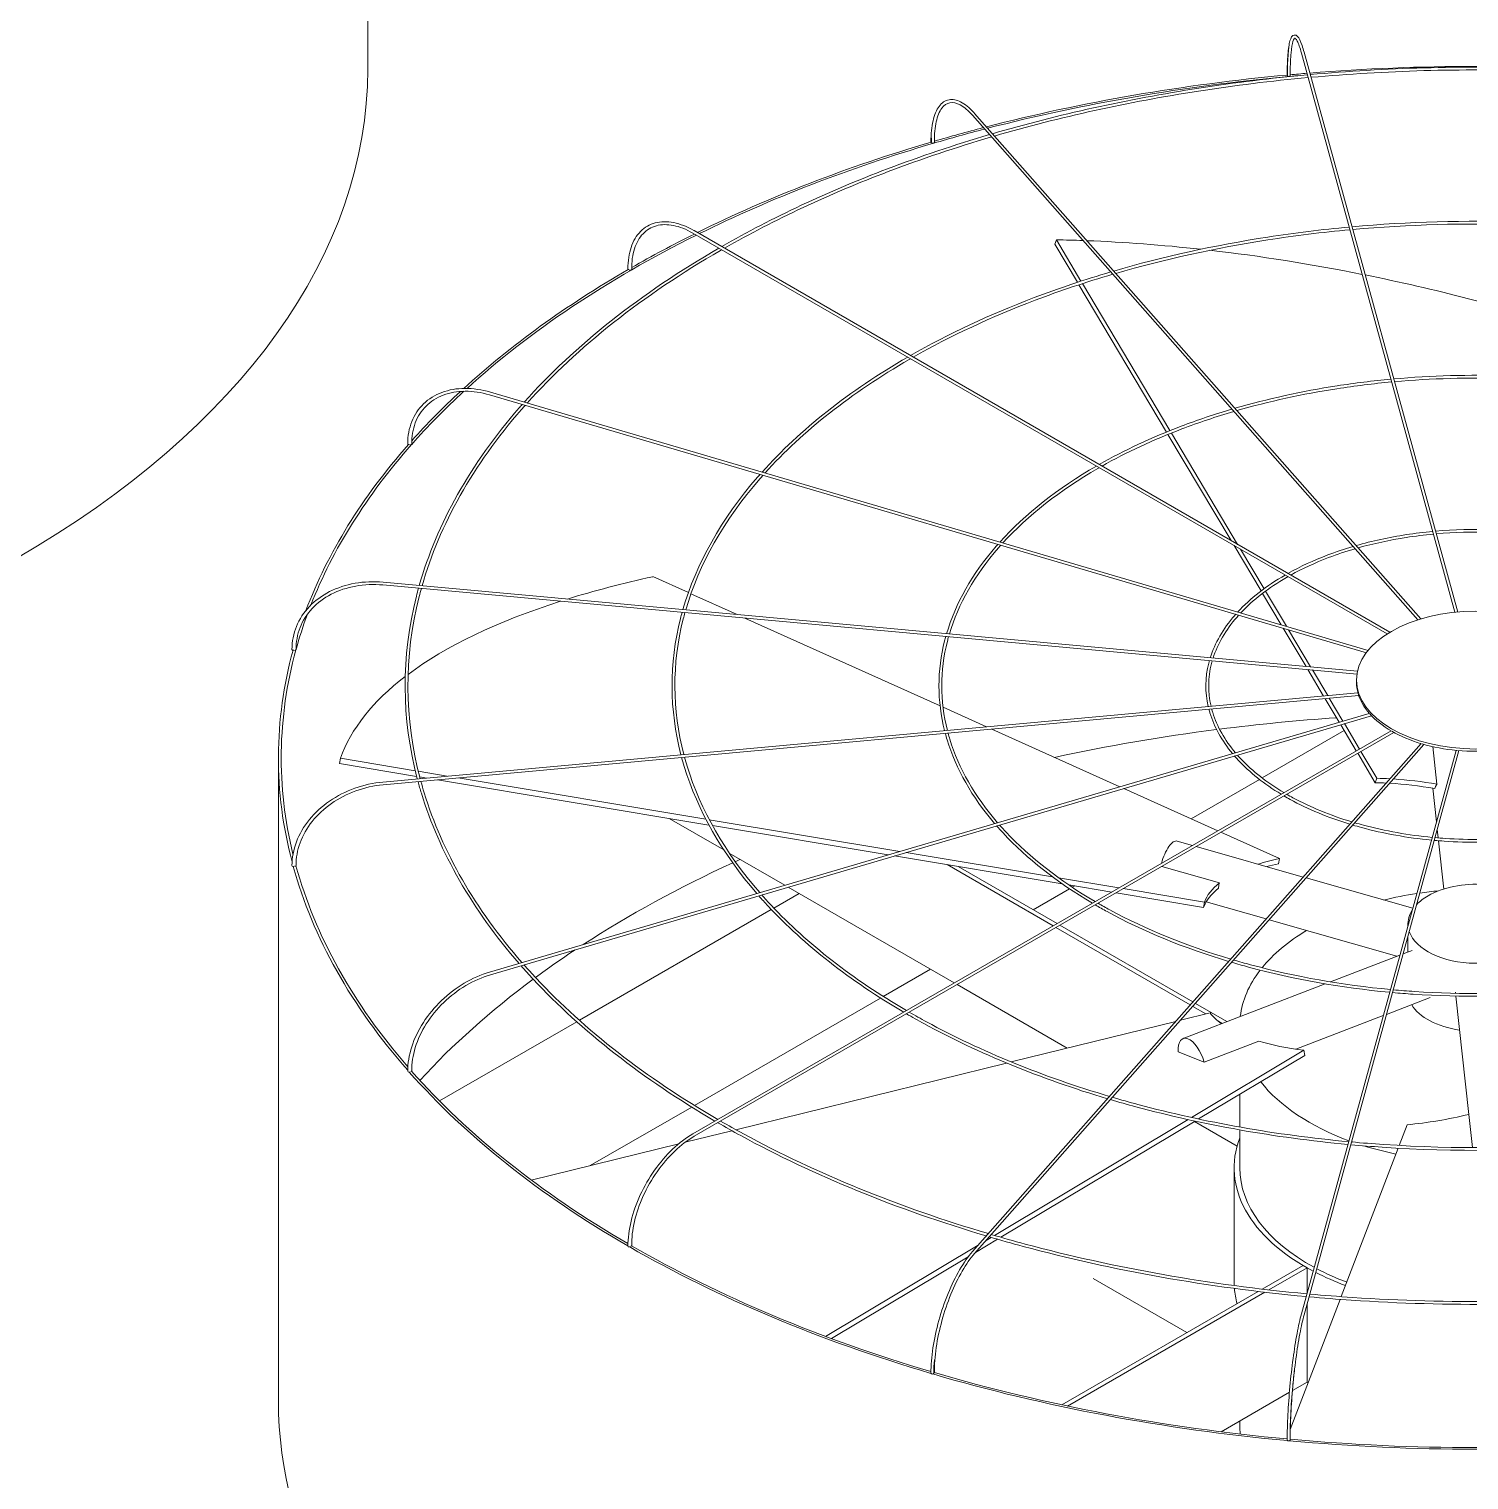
# Model space of a CAD drawing. Header units: millimetres. Extents: x -312439 to 477422, y -331570 to 212570.
# Drawn here: x 399330.9 to 399646.1, y 105899.3 to 106217 of the extents above; entities that cross this region are included whole.
import ezdxf

# ---------------------------------------------------------------- set-up
doc = ezdxf.new("R2010")
doc.units = ezdxf.units.MM

msp = doc.modelspace()

# ---------------------------------------------------------------- linework, layer by layer
at = {"color": 3, "linetype": 'Continuous', "lineweight": 0, "extrusion": (0, 0.816497, 0.57735)}
for p, q in [((399405.011, 106208.162), (399405.011, 106348.902)), ((399385.457, 105916.66), (399385.457, 106057.4))]:
    msp.add_line(p, q, dxfattribs=at)
at = {"color": 0, "linetype": 'Continuous', "lineweight": 0, "extrusion": (0, 0.816497, 0.57735)}
for p, q in [((399642.98, 106089.26), (399609.387, 106211.715)), ((399609.978, 106211.877), (399643.599, 106089.319)), ((399634.879, 106087.594), (399537.379, 106198.073)), ((399537.838, 106198.478), (399635.52, 106087.793)), ((399476.146, 106172.292), (399628.178, 106084.517)), ((399476.452, 106172.823), (399628.769, 106084.883)), ((399555.379, 106169.85), (399555.749, 106170.817)), ((399555.749, 106170.817), (399561.132, 106161.769)), ((399560.341, 106161.509), (399555.379, 106169.85)), ((399579.842, 106128.735), (399560.662, 106160.97)), ((399561.454, 106161.229), (399580.604, 106129.043)), ((399431.669, 106136.867), (399623.599, 106080.406)), ((399431.842, 106137.454), (399624.008, 106080.924)), ((399593.984, 106104.966), (399580.159, 106128.202)), ((399580.921, 106128.51), (399595.424, 106104.134)), ((399600.55, 106093.931), (399594.625, 106103.889)), ((399596.065, 106103.057), (399601.204, 106094.42)), ((399408.309, 106095.244), (399621.55, 106075.745)), ((399408.365, 106095.854), (399621.664, 106076.349)), ((399475.189, 106093.569), (399467.431, 106097.061)), ((399485.857, 106088.768), (399475.75, 106093.317)), ((399604.954, 106086.529), (399600.865, 106093.401)), ((399601.519, 106093.891), (399606.1, 106086.192)), ((399530.287, 106068.771), (399487.572, 106087.996)), ((399610.398, 106077.379), (399605.414, 106085.755)), ((399606.56, 106085.418), (399611.398, 106077.288)), ((399614.234, 106070.931), (399610.785, 106076.729)), ((399611.785, 106076.637), (399615.131, 106071.013)), ((399621.447, 106073.91), (399621.447, 106074.411)), ((399408.309, 106052.101), (399621.751, 106071.618)), ((399408.365, 106051.491), (399621.931, 106071.02)), ((399617.651, 106065.189), (399614.581, 106070.348)), ((399615.478, 106070.43), (399618.456, 106065.426)), ((399624.238, 106067.127), (399431.669, 106010.478)), ((399624.698, 106066.624), (399431.842, 106009.89)), ((399540.474, 106064.186), (399530.937, 106068.479)), ((399476.146, 105975.052), (399629, 106063.302)), ((399629.619, 106062.953), (399476.452, 105974.522)), ((399569.632, 106051.063), (399541.61, 106063.675)), ((399600.752, 106053.013), (399618.722, 106063.388)), ((399621.388, 106058.908), (399617.974, 106064.646)), ((399618.779, 106064.882), (399622.092, 106059.314)), ((399635.555, 106060.517), (399537.379, 105949.272)), ((399636.206, 106060.329), (399537.838, 105948.867)), ((399639.056, 106051.634), (399638.143, 106059.843)), ((399398.861, 106056.142), (399399.026, 106057.287)), ((399399.026, 106057.287), (399415.413, 106054.559)), ((399609.387, 105935.63), (399643.241, 106059.035)), ((399643.861, 106058.98), (399609.978, 105935.468)), ((399625.533, 106051.943), (399621.701, 106058.381)), ((399622.405, 106058.788), (399625.903, 106052.909)), ((399415.716, 106053.336), (399398.861, 106056.142)), ((399416.069, 106054.449), (399422.424, 106053.391)), ((399417.878, 106052.976), (399416.377, 106053.226)), ((399479.694, 106042.684), (399420.263, 106052.579)), ((399424.809, 106052.994), (399479.012, 106043.97)), ((399591.081, 106041.41), (399570.49, 106050.677)), ((399585.222, 106044.047), (399600.179, 106052.682)), ((399625.533, 106051.943), (399625.903, 106052.909)), ((399638.112, 106050.763), (399638.937, 106043.347)), ((399482.958, 106037.221), (399470.985, 106044.134)), ((399479.769, 106043.844), (399521.484, 106036.899)), ((399518.939, 106036.15), (399480.463, 106042.556)), ((399604.553, 106035.346), (399591.769, 106041.1)), ((399639.12, 106041.699), (399639.325, 106039.858)), ((399582.202, 106039.171), (399585.548, 106038.215)), ((399586.368, 106037.981), (399609.768, 106031.296)), ((399639.394, 106039.238), (399640.568, 106028.672)), ((399496.332, 106029.5), (399484.15, 106036.533)), ((399557.018, 106029.811), (399520.325, 106035.92)), ((399522.87, 106036.668), (399554.899, 106031.336)), ((399604.389, 106034.201), (399604.553, 106035.346)), ((399531.84, 106034.002), (399555.046, 106020.605)), ((399555.912, 106021.105), (399534.274, 106033.597)), ((399556.243, 106031.112), (399569.44, 106028.915)), ((399578.799, 106033.612), (399591.421, 106030.006)), ((399610.42, 106031.11), (399633.751, 106024.445)), ((399533.392, 106008.103), (399497.064, 106029.077)), ((399550.698, 106024.115), (399558.641, 106028.701)), ((399567.863, 106028.005), (399558.442, 106029.574)), ((399559.233, 106029.042), (399559.77, 106029.352)), ((399587.974, 106024.657), (399568.814, 106027.847)), ((399570.39, 106028.757), (399588.139, 106025.802)), ((399493.889, 106024.5), (399499.44, 106027.705)), ((399587.974, 106024.657), (399588.139, 106025.802)), ((399588.54, 106025.863), (399601.664, 106022.114)), ((399451.323, 105999.924), (399493.343, 106024.185)), ((399602.316, 106021.928), (399630.271, 106013.941)), ((399555.658, 106020.251), (399585.046, 106003.284)), ((399585.631, 106003.947), (399556.524, 106020.751)), ((399632.706, 106021.064), (399632.706, 106020.634)), ((399632.706, 106018.319), (399632.706, 106014.878)), ((399631.651, 106014.472), (399633.596, 106015.22)), ((399615.712, 106008.341), (399630.941, 106014.199)), ((399517.852, 106005.151), (399528.179, 106011.113)), ((399558.107, 105993.834), (399534.005, 106007.75)), ((399583.488, 105995.946), (399614.585, 106007.908)), ((399643.107, 106005.839), (399643.08, 106006.081)), ((399476.514, 105981.284), (399517.253, 106004.805)), ((399585.587, 106002.972), (399588.462, 106001.311)), ((399593.09, 105999.64), (399586.172, 106003.634)), ((399628.018, 106001.23), (399637.565, 106004.902)), ((399646.056, 105979.324), (399643.176, 106005.225)), ((399420.734, 105982.264), (399450.764, 105999.602)), ((399581.873, 105999.688), (399545.856, 105990.817)), ((399589.396, 106001.541), (399582.916, 105999.945)), ((399591.097, 105999.79), (399592.051, 105999.24)), ((399608.191, 105993.604), (399627.308, 106000.957)), ((399582.419, 105993.053), (399588.115, 105990.784)), ((399585.326, 105978.646), (399609.918, 105993.366)), ((399588.115, 105990.784), (399600.048, 105995.374)), ((399610.124, 105992.235), (399609.918, 105993.366)), ((399544.851, 105990.569), (399485.582, 105975.97)), ((399610.124, 105992.235), (399586.866, 105978.314)), ((399595.882, 105976.553), (399595.882, 105983.71)), ((399453.713, 105968.12), (399475.912, 105980.937)), ((399542.184, 105952.822), (399584.56, 105978.188)), ((399586.096, 105977.852), (399543.597, 105952.414)), ((399595.297, 105972.362), (399585.945, 105977.762)), ((399632.524, 105977.06), (399630.786, 105972.522)), ((399646.056, 105979.324), (399646.864, 105972.058)), ((399484.709, 105975.755), (399474.517, 105973.245)), ((399595.882, 105967.621), (399595.882, 105975.931)), ((399473.07, 105972.888), (399440.81, 105964.942)), ((399630.556, 105971.922), (399618.101, 105939.413)), ((399594.657, 105942.618), (399594.657, 105967.621)), ((399542.878, 105951.983), (399538.025, 105949.079)), ((399540.372, 105951.738), (399541.467, 105952.394)), ((399505.24, 105930.709), (399538.641, 105950.702)), ((399536.452, 105948.137), (399506.532, 105930.228)), ((399609.757, 105946.225), (399600.815, 105941.063)), ((399602.258, 105940.896), (399610.623, 105945.725)), ((399610.623, 105945.725), (399609.757, 105946.225)), ((399610.623, 105945.725), (399610.623, 105940.137)), ((399563.805, 105943.396), (399584.331, 105931.546)), ((399599.929, 105940.551), (399556.944, 105915.733)), ((399558.211, 105915.465), (399601.368, 105940.382)), ((399617.872, 105938.816), (399606.95, 105910.309)), ((399610.623, 105937.822), (399610.623, 105920.722)), ((399610.623, 105920.722), (399607.42, 105918.873)), ((399606.755, 105918.489), (399591.784, 105909.845)), ((399595.882, 105911.225), (399595.882, 105912.211)), ((399606.272, 105908.54), (399606.169, 105908.271))]:
    msp.add_line(p, q, dxfattribs=at)
at = {"color": 0, "linetype": 'Continuous', "lineweight": 0}
for centre, major_axis, ratio, start_param, end_param in [((399142.786, 106348.902), (-262.225, 0), 0.5773503, 2.0421116, 2.6702774), ((399647.682, 106057.4), (-262.225, 0), 0.5773503, 4.5737285, 4.8518651), ((399647.682, 106057.4), (-262.225, 0), 0.5773503, 4.8709744, 5.1337903), ((399647.682, 106057.4), (-261.613, 0), 0.5773503, 4.8702538, 5.1336735), ((399606.577, 106206.907), (0.306, 0), 0.5773503, 3.1415927, 3.7072911), ((399606.624, 106206.732), (0.306, 0.001), 0.5647458, 3.2969897, 4.867786), ((399606.624, 106206.732), (0.306, 0.001), 0.5647458, 4.867786, 6.2831853), ((399647.682, 106057.4), (-261.613, 0), 0.5773503, 4.8601846, 4.8693633), ((399647.682, 106057.4), (-262.225, 0), 0.5773503, 4.8542575, 4.8684283), ((399647.682, 106057.4), (-261.613, 0), 0.5773503, 5.1364588, 5.1836819), ((399647.682, 106057.4), (-262.225, 0), 0.5773503, 5.1365691, 5.1818933), ((399647.682, 106057.4), (-262.225, 0), 0.5773503, 5.1849758, 5.420347), ((399647.682, 106057.4), (-261.613, 0), 0.5773503, 5.183912, 5.4201653), ((399528.595, 106192.278), (0.306, 0), 0.5773503, 3.1415927, 4.134446), ((399528.734, 106192.12), (0.306, 0.003), 0.5659728, 3.6079382, 5.1787345), ((399528.734, 106192.12), (0.306, 0.003), 0.5659728, 5.1787345, 6.2831853), ((399647.682, 106057.4), (-261.613, 0), 0.5773503, 5.4234857, 5.718128), ((399647.682, 106057.4), (-262.225, 0), 0.5773503, 5.4236595, 5.4949761), ((399648.052, 106015.683), (-236.033, 90.421), 0.5343599, 5.2814302, 5.3074736), ((399648.052, 106015.683), (-236.033, 90.421), 0.5343599, 5.1688261, 5.2776752), ((399648.052, 106015.683), (-236.033, 90.421), 0.5343599, 5.0198116, 5.1604272), ((399462.261, 106164.453), (0.306, 0), 0.5773503, 3.1415927, 4.450555), ((399647.682, 106057.4), (-262.225, 0), 0.5773503, 5.4989549, 5.7196003), ((399462.477, 106164.328), (0.306, 0.004), 0.5683066, 3.9193388, 5.4901351), ((399462.477, 106164.328), (0.306, 0.004), 0.5683066, 5.4901351, 6.2831853), ((399648.052, 106015.683), (-236.033, 90.421), 0.5343599, 4.8289255, 5.0170065), ((399647.682, 106057.4), (-261.613, 0), 0.5773503, 5.7230202, 5.8115447), ((399647.682, 106057.4), (-262.225, 0), 0.5773503, 5.7247725, 5.8068149), ((399647.682, 106057.4), (-262.225, 0), 0.5773503, 5.8129334, 6.0685314), ((399647.682, 106057.4), (-261.613, 0), 0.5773503, 5.8119417, 6.0598961), ((399414.066, 106126.154), (0.306, 0), 0.5773503, 3.1415927, 4.7647143), ((399414.339, 106126.074), (0.306, 0.005), 0.5715189, 4.2314546, 5.8022509), ((399414.339, 106126.074), (0.306, 0.005), 0.5715189, 5.8022509, 6.2831853), ((399647.847, 106015.861), (-250.189, 35.961), 0.3284711, 5.5638228, 5.6785471), ((399647.847, 106015.861), (-250.189, 35.961), 0.3284711, 5.6885713, 5.965771), ((399647.682, 106057.4), (-261.613, 0), 0.5773503, 6.0736106, 6.1250005), ((399647.682, 106057.4), (-262.225, 0), 0.5773503, 6.126925, 6.4343205), ((399647.682, 106057.4), (-261.613, 0), 0.5773503, 6.1262297, 6.4235661), ((399388.728, 106081.132), (0.306, 0), 0.5773503, 3.1415927, 5.0788735), ((399389.031, 106081.104), (0.306, 0.006), 0.5752952, 4.5444916, 6.1152879), ((399389.031, 106081.104), (0.306, 0.006), 0.5752952, 6.1152879, 6.2831853), ((399647.847, 106015.861), (-250.189, 35.961), 0.3284711, 5.9728515, 6.2156373), ((399647.574, 106073.91), (-26.126, 0), 0.5773503, 0, 0.1535113), ((399647.574, 106073.91), (-26.126, 0), 0.5773503, 0.160648, 0.4676706), ((399647.682, 105916.16), (-261.613, 0), 0.5773503, 4.8296672, 4.9289778), ((399647.574, 106073.91), (-26.126, 0), 0.5773503, 0.4748072, 0.7818298), ((399647.682, 105916.16), (-261.613, 0), 0.5773503, 4.9315023, 5.0730373), ((399647.574, 106073.91), (-26.126, 0), 0.5773503, 0.7889665, 1.0959891), ((399647.574, 106073.91), (-26.126, 0), 0.5773503, 1.1031258, 1.4101484), ((399647.574, 106073.91), (-26.126, 0), 0.5773503, 1.417285, 1.7243076), ((399647.682, 106014.716), (-56.639, 21.698), 0.5343599, 5.2632147, 5.3074736), ((399648.052, 106015.683), (56.639, -21.698), 0.5343599, 2.113134, 2.1658809), ((399647.682, 106014.716), (-56.639, 21.698), 0.5343599, 5.0728277, 5.2488944), ((399648.052, 106015.683), (56.639, -21.698), 0.5343599, 1.92896, 2.0989228), ((399580.684, 106033.856), (1.518, 5.315), 0.3621096, 0, 1.5955332), ((399647.682, 105916.16), (-261.613, 0), 0.5773503, 5.3840325, 5.5566031), ((399647.682, 105916.16), (-261.613, 0), 0.5773503, 5.3759613, 5.381266), ((399647.847, 106015.861), (-60.036, 8.629), 0.3284711, 5.5638228, 5.6832782), ((399647.682, 106014.716), (-60.036, 8.629), 0.3284711, 5.5638228, 5.6281345), ((399388.728, 106033.792), (0.306, 0), 0.5773503, 3.1415927, 5.3930328), ((399647.682, 106057.4), (-262.225, 0), 0.5773503, 0.15775, 0.4689102), ((399389.031, 106033.82), (0.306, 0.006), 0.5792658, 4.8585762, 6.2831853), ((399647.682, 106057.4), (-261.613, 0), 0.5773503, 0.1573017, 0.4645126), ((399647.682, 106014.716), (-60.036, 8.629), 0.3284711, 5.9809914, 6.2156373), ((399647.847, 106015.861), (-60.036, 8.629), 0.3284711, 5.9787164, 6.2156373), ((399647.682, 105998.751), (-51.8, 0), 0.5773503, 4.8725497, 4.9536635), ((399647.682, 106021.064), (-14.976, 0), 0.5773503, 3.6916997, 5.4977871), ((399647.682, 105998.751), (-51.8, 0), 0.5773503, 4.9668384, 5.1151413), ((399647.682, 106021.064), (-14.976, 0), 0.5773503, 5.4977871, 5.7722245), ((399647.682, 106021.064), (-14.976, 0), 0.5773503, 5.9253681, 6.3268432), ((399647.682, 105998.751), (-51.8, 0), 0.5773503, 5.5125312, 5.8454489), ((399647.682, 106021.064), (-14.976, 0), 0.5773503, 0.1968015, 2.9056449), ((399647.682, 105916.16), (-261.613, 0), 0.5773503, 5.5668053, 5.6187776), ((399647.682, 105916.16), (-261.613, 0), 0.5773503, 5.6218563, 5.7966666), ((399647.682, 105998.751), (-51.8, 0), 0.5773503, 5.864801, 6.2160224), ((399647.682, 106006.156), (-14.976, 0), 0.5773503, 0.3310244, 1.3226651), ((399647.476, 106015.848), (-59.674, -10.853), 0.3443205, 0.1772511, 0.3142745), ((399585.473, 105990.787), (-1.984, 5.159), 0.4527097, 4.5393785, 7.2340672), ((399647.476, 106015.848), (-59.674, -10.853), 0.3443205, 0.5921448, 0.8290657), ((399414.066, 105988.77), (0.306, 0), 0.5773503, 3.1415927, 5.7071921), ((399647.682, 106057.4), (-262.225, 0), 0.5773503, 0.4717795, 0.7837457), ((399414.339, 105988.85), (0.306, 0.005), 0.5830421, 5.1737369, 6.2831853), ((399647.682, 106057.4), (-261.613, 0), 0.5773503, 0.4715588, 0.781436), ((399647.682, 105998.751), (-51.8, 0), 0.5773503, 0.4237953, 1.0021877), ((399647.312, 106015.656), (-56.425, -22.248), 0.5660586, 1.0925617, 1.3294826), ((399647.682, 105967.621), (-53.025, 0), 0.5773503, 6.0678252, 7.1147249), ((399647.682, 105998.751), (-51.8, 0), 0.5773503, 1.0153625, 1.0203014), ((399647.682, 105998.751), (-51.8, 0), 0.5773503, 1.0757224, 1.2236785), ((399647.682, 105967.621), (-51.8, 0), 0.5773503, 0, 0.8158921), ((399462.261, 105950.472), (0.306, 0), 0.5773503, 3.1415927, 6.0213513), ((399647.682, 106057.4), (-262.225, 0), 0.5773503, 0.7858257, 1.0981183), ((399462.477, 105950.597), (0.306, 0.004), 0.5862544, 5.4898935, 6.2831853), ((399647.682, 106057.4), (-261.613, 0), 0.5773503, 0.7858227, 1.096892), ((399647.682, 105967.621), (-51.8, 0), 0.5773503, 0.8304704, 0.9913861), ((399647.682, 105942.618), (-53.025, 0), 0.5773503, 0, 0.0255506), ((399647.682, 105967.621), (-53.025, 0), 0.5773503, 0.8456372, 1.0001122), ((399647.682, 105942.618), (-53.025, 0), 0.5773503, 0.0459168, 0.1554998), ((399528.595, 105922.646), (-0.306, 0), 0.5773503, 0, 3.1415927), ((399647.682, 106057.4), (-262.225, 0), 0.5773503, 1.0998851, 1.4125333), ((399528.734, 105922.804), (-0.306, -0.003), 0.5885883, 2.6652649, 3.1415927), ((399647.682, 106057.4), (-261.613, 0), 0.5773503, 1.1000981, 1.4118355), ((399647.682, 105942.618), (-53.025, 0), 0.5773503, 0.7969487, 0.8037884), ((399647.682, 105911.225), (-51.8, 0), 0.5773503, 0, 0.0632109), ((399606.577, 105908.017), (-0.306, 0), 0.5773503, 0, 3.1415927), ((399647.682, 106057.4), (-262.225, 0), 0.5773503, 1.4139544, 1.727034), ((399606.624, 105908.192), (-0.306, -0.001), 0.5898153, 2.9827557, 3.1415927), ((399647.682, 106057.4), (-261.613, 0), 0.5773503, 1.41439, 1.726367)]:
    msp.add_ellipse(centre, major_axis=major_axis, ratio=ratio, start_param=start_param, end_param=end_param, dxfattribs=at)
at = {"color": 3, "linetype": 'Continuous', "lineweight": 0}
for centre, start_param, end_param in [((399142.786, 106208.162), 2.3561945, 3.1415927), ((399647.682, 105916.66), 0, 2.3561945)]:
    msp.add_ellipse(centre, major_axis=(-262.225, 0), ratio=0.5773503, start_param=start_param, end_param=end_param, dxfattribs=at)
at = {"color": 0, "linetype": 'Continuous', "lineweight": 0}
msp.add_ellipse((399647.574, 106074.411), major_axis=(-26.126, 0), ratio=0.5773503, dxfattribs=at)
for points, knots in [([(399606.27, 106206.907), (399606.27, 106208.61), (399606.322, 106210.127), (399606.525, 106212.646), (399606.674, 106213.645), (399607.076, 106215.067), (399607.301, 106215.582), (399608.087, 106215.697), (399608.335, 106215.55), (399608.886, 106214.965), (399609.194, 106214.31), (399609.673, 106212.928), (399609.826, 106212.431), (399609.978, 106211.877)], [4.712389, 4.712389, 4.712389, 4.712389, 5.0265482, 5.0265482, 5.3407075, 5.3407075, 5.6548668, 5.6548668, 5.8236028, 5.8236028, 6.1377621, 6.1377621, 6.2831853, 6.2831853, 6.2831853, 6.2831853]), ([(399606.652, 106213.043), (399606.643, 106212.982), (399606.634, 106212.92), (399606.482, 106211.833), (399606.388, 106210.53), (399606.325, 106208.292), (399606.316, 106207.532), (399606.318, 106206.732)], [1.10131175, 1.10131175, 1.10131175, 1.10131175, 1.12076762, 1.12076762, 1.43803566, 1.43803566, 1.5863026, 1.5863026, 1.5863026, 1.5863026]), ([(399609.387, 106211.715), (399609.069, 106212.875), (399608.749, 106213.766), (399608.193, 106214.847), (399607.944, 106214.997), (399607.917, 106214.997), (399607.713, 106214.848), (399607.36, 106213.684), (399607.216, 106212.834), (399607.005, 106210.59), (399606.943, 106209.16), (399606.93, 106207.272), (399606.93, 106207.005), (399606.931, 106206.733)], [0, 0, 0, 0, 0.3152669, 0.3152669, 0.6094726, 0.6094726, 0.9267406, 0.9267406, 1.2208373, 1.2208373, 1.5356304, 1.5356304, 1.5863402, 1.5863402, 1.5863402, 1.5863402]), ([(399683.831, 106206.996), (399676.336, 106207.674), (399668.784, 106208.142), (399644.557, 106208.958), (399627.799, 106208.487), (399611.316, 106206.996)], [5.342386, 5.342386, 5.342386, 5.342386, 5.43953692, 5.43953692, 5.65318828, 5.65318828, 5.65318828, 5.65318828]), ([(399610.697, 106206.94), (399602.69, 106206.203), (399594.749, 106205.226), (399571.322, 106201.6), (399556.161, 106198.252), (399541.754, 106194.041)], [5.65586592, 5.65586592, 5.65586592, 5.65586592, 5.75969853, 5.75969853, 5.96646224, 5.96646224, 5.96646224, 5.96646224]), ([(399610.861, 106206.34), (399602.784, 106205.599), (399594.775, 106204.613), (399571.453, 106200.995), (399556.457, 106197.687), (399542.202, 106193.534)], [5.65539644, 5.65539644, 5.65539644, 5.65539644, 5.76029586, 5.76029586, 5.96514032, 5.96514032, 5.96514032, 5.96514032]), ([(399683.666, 106206.396), (399676.148, 106207.074), (399668.573, 106207.54), (399644.454, 106208.339), (399627.832, 106207.871), (399611.481, 106206.396)], [5.34285963, 5.34285963, 5.34285963, 5.34285963, 5.44045758, 5.44045758, 5.65271466, 5.65271466, 5.65271466, 5.65271466]), ([(399528.289, 106192.278), (399528.289, 106193.993), (399528.44, 106195.542), (399529.036, 106198.168), (399529.481, 106199.246), (399530.662, 106200.831), (399531.411, 106201.337), (399533.051, 106201.622), (399533.91, 106201.448), (399535.724, 106200.528), (399536.688, 106199.742), (399537.712, 106198.619), (399537.775, 106198.549), (399537.838, 106198.478)], [4.712389, 4.712389, 4.712389, 4.712389, 5.0265482, 5.0265482, 5.3407075, 5.3407075, 5.6548668, 5.6548668, 5.9484515, 5.9484515, 6.2626108, 6.2626108, 6.2831853, 6.2831853, 6.2831853, 6.2831853]), ([(399537.379, 106198.073), (399536.465, 106199.108), (399535.557, 106199.874), (399533.874, 106200.796), (399533.108, 106200.952), (399531.767, 106200.717), (399531.169, 106200.323), (399530.142, 106198.925), (399529.726, 106197.92), (399529.174, 106195.417), (399529.034, 106193.926), (399529.04, 106192.219), (399529.04, 106192.171), (399529.041, 106192.123)], [6.2831853, 6.2831853, 6.2831853, 6.2831853, 6.5978301, 6.5978301, 6.9120969, 6.9120969, 7.2293649, 7.2293649, 7.546633, 7.546633, 7.8604685, 7.8604685, 7.8695255, 7.8695255, 7.8695255, 7.8695255]), ([(399541.105, 106193.851), (399533.432, 106191.59), (399525.974, 106189.085), (399505.742, 106181.397), (399493.565, 106175.689), (399482.487, 106169.339)], [5.96956861, 5.96956861, 5.96956861, 5.96956861, 6.07987049, 6.07987049, 6.27966483, 6.27966483, 6.27966483, 6.27966483]), ([(399541.552, 106193.344), (399533.779, 106191.061), (399526.228, 106188.528), (399506.077, 106180.867), (399494.051, 106175.238), (399483.101, 106168.984)], [5.96825255, 5.96825255, 5.96825255, 5.96825255, 6.08012371, 6.08012371, 6.27780239, 6.27780239, 6.27780239, 6.27780239]), ([(399528.437, 106193.133), (399528.432, 106192.928), (399528.429, 106192.721), (399528.427, 106192.382), (399528.427, 106192.251), (399528.428, 106192.12)], [1.522795384, 1.522795384, 1.522795384, 1.522795384, 1.561954844, 1.561954844, 1.586231474, 1.586231474, 1.586231474, 1.586231474]), ([(399461.954, 106164.453), (399461.954, 106166.178), (399462.191, 106167.773), (399463.124, 106170.552), (399463.823, 106171.736), (399465.621, 106173.556), (399466.72, 106174.192), (399469.188, 106174.844), (399470.554, 106174.861), (399473.419, 106174.292), (399474.918, 106173.704), (399476.426, 106172.838), (399476.439, 106172.831), (399476.452, 106172.823)], [0, 0, 0, 0, 0.3141593, 0.3141593, 0.6283185, 0.6283185, 0.9411039, 0.9411039, 1.2538555, 1.2538555, 1.5680148, 1.5680148, 1.5707963, 1.5707963, 1.5707963, 1.5707963]), ([(399476.146, 106172.292), (399474.708, 106173.123), (399473.277, 106173.683), (399470.577, 106174.218), (399469.311, 106174.193), (399467.059, 106173.58), (399466.073, 106172.992), (399464.45, 106171.299), (399463.814, 106170.19), (399462.969, 106167.543), (399462.761, 106166.005), (399462.783, 106164.332)], [4.712389, 4.712389, 4.712389, 4.712389, 5.029657, 5.029657, 5.3469251, 5.3469251, 5.6641931, 5.6641931, 5.9814611, 5.9814611, 6.2987292, 6.2987292, 6.2987292, 6.2987292]), ([(399674.688, 106173.668), (399669.104, 106174.172), (399663.479, 106174.519), (399645.361, 106175.131), (399632.807, 106174.781), (399620.459, 106173.668)], [5.34296141, 5.34296141, 5.34296141, 5.34296141, 5.43938168, 5.43938168, 5.65261288, 5.65261288, 5.65261288, 5.65261288]), ([(399674.523, 106173.068), (399668.916, 106173.571), (399663.267, 106173.917), (399645.258, 106174.513), (399632.84, 106174.165), (399620.624, 106173.068)], [5.34359392, 5.34359392, 5.34359392, 5.34359392, 5.44060854, 5.44060854, 5.65198037, 5.65198037, 5.65198037, 5.65198037]), ([(399619.84, 106173.612), (399613.854, 106173.06), (399607.918, 106172.329), (399590.402, 106169.619), (399579.064, 106167.119), (399568.287, 106163.976)], [5.65618024, 5.65618024, 5.65618024, 5.65618024, 5.75959703, 5.75959703, 5.96555925, 5.96555925, 5.96555925, 5.96555925]), ([(399620.004, 106173.012), (399613.948, 106172.456), (399607.943, 106171.716), (399590.533, 106169.014), (399579.361, 106166.554), (399568.735, 106163.469)], [5.6555551, 5.6555551, 5.6555551, 5.6555551, 5.760393, 5.760393, 5.9637948, 5.9637948, 5.9637948, 5.9637948]), ([(399567.638, 106163.786), (399561.887, 106162.091), (399556.298, 106160.214), (399541.177, 106154.469), (399532.087, 106150.213), (399523.811, 106145.48)], [5.96969757, 5.96969757, 5.96969757, 5.96969757, 6.07982614, 6.07982614, 6.27841616, 6.27841616, 6.27841616, 6.27841616]), ([(399568.085, 106163.279), (399562.235, 106161.563), (399556.552, 106159.657), (399541.513, 106153.938), (399532.574, 106149.763), (399524.425, 106145.126)], [5.96794353, 5.96794353, 5.96794353, 5.96794353, 6.08016355, 6.08016355, 6.27592849, 6.27592849, 6.27592849, 6.27592849]), ([(399628.98, 106140.295), (399625.016, 106139.928), (399621.086, 106139.444), (399609.479, 106137.649), (399601.962, 106135.997), (399594.812, 106133.92)], [5.65683386, 5.65683386, 5.65683386, 5.65683386, 5.75939254, 5.75939254, 5.96383461, 5.96383461, 5.96383461, 5.96383461]), ([(399629.144, 106139.695), (399625.111, 106139.324), (399621.111, 106138.831), (399609.61, 106137.044), (399602.259, 106135.432), (399595.26, 106133.413)], [5.65589869, 5.65589869, 5.65589869, 5.65589869, 5.76058509, 5.76058509, 5.96118261, 5.96118261, 5.96118261, 5.96118261]), ([(399665.548, 106140.351), (399661.875, 106140.68), (399658.174, 106140.908), (399646.165, 106141.315), (399637.814, 106141.086), (399629.599, 106140.351)], [5.34408303, 5.34408303, 5.34408303, 5.34408303, 5.43906993, 5.43906993, 5.65149126, 5.65149126, 5.65149126, 5.65149126]), ([(399665.384, 106139.751), (399661.687, 106140.08), (399657.962, 106140.306), (399646.062, 106140.697), (399637.847, 106140.47), (399629.764, 106139.751)], [5.34503474, 5.34503474, 5.34503474, 5.34503474, 5.44090812, 5.44090812, 5.65053954, 5.65053954, 5.65053954, 5.65053954]), ([(399413.759, 106126.154), (399413.759, 106127.887), (399414.059, 106129.537), (399415.235, 106132.506), (399416.111, 106133.825), (399418.352, 106135.992), (399419.715, 106136.84), (399422.787, 106137.981), (399424.493, 106138.275), (399428.082, 106138.288), (399429.963, 106138.007), (399431.842, 106137.454)], [4.712389, 4.712389, 4.712389, 4.712389, 5.0265482, 5.0265482, 5.3407075, 5.3407075, 5.6548668, 5.6548668, 5.969026, 5.969026, 6.2831853, 6.2831853, 6.2831853, 6.2831853]), ([(399431.669, 106136.867), (399429.853, 106137.401), (399428.04, 106137.668), (399424.606, 106137.645), (399422.984, 106137.355), (399420.092, 106136.255), (399418.821, 106135.445), (399416.747, 106133.387), (399415.942, 106132.138), (399414.877, 106129.315), (399414.617, 106127.74), (399414.645, 106126.079)], [0, 0, 0, 0, 0.317268, 0.317268, 0.6345361, 0.6345361, 0.9518041, 0.9518041, 1.2690722, 1.2690722, 1.5863402, 1.5863402, 1.5863402, 1.5863402]), ([(399438.809, 106134.766), (399438.584, 106134.511), (399438.36, 106134.255), (399427.52, 106121.786), (399420.122, 106108.632), (399416.287, 106095.129)], [0.31387846, 0.31387846, 0.31387846, 0.31387846, 0.32022171, 0.32022171, 0.6228537, 0.6228537, 0.6228537, 0.6228537]), ([(399439.458, 106134.575), (399439.186, 106134.268), (399438.915, 106133.96), (399428.083, 106121.514), (399420.73, 106108.458), (399416.908, 106095.073)], [0.31209175, 0.31209175, 0.31209175, 0.31209175, 0.31977769, 0.31977769, 0.62202139, 0.62202139, 0.62202139, 0.62202139]), ([(399594.163, 106133.73), (399590.338, 106132.602), (399586.62, 106131.353), (399576.61, 106127.551), (399570.602, 106124.745), (399565.125, 106121.628)], [5.97003164, 5.97003164, 5.97003164, 5.97003164, 6.07973571, 6.07973571, 6.27604568, 6.27604568, 6.27604568, 6.27604568]), ([(399594.61, 106133.224), (399590.685, 106132.074), (399586.874, 106130.796), (399576.945, 106127.02), (399571.09, 106124.295), (399565.74, 106121.273)], [5.96740299, 5.96740299, 5.96740299, 5.96740299, 6.08024114, 6.08024114, 6.27230164, 6.27230164, 6.27230164, 6.27230164]), ([(399490.875, 106119.45), (399490.699, 106119.25), (399490.523, 106119.05), (399482.429, 106109.738), (399476.894, 106099.926), (399473.998, 106089.852)], [0.31368489, 0.31368489, 0.31368489, 0.31368489, 0.32029533, 0.32029533, 0.62093354, 0.62093354, 0.62093354, 0.62093354]), ([(399491.524, 106119.259), (399491.3, 106119.007), (399491.078, 106118.754), (399482.993, 106109.466), (399477.501, 106099.753), (399474.619, 106089.795)], [0.31130083, 0.31130083, 0.31130083, 0.31130083, 0.31970361, 0.31970361, 0.61980435, 0.61980435, 0.61980435, 0.61980435]), ([(399656.408, 106107.034), (399654.645, 106107.189), (399652.87, 106107.297), (399646.969, 106107.5), (399642.822, 106107.391), (399638.739, 106107.034)], [5.34742678, 5.34742678, 5.34742678, 5.34742678, 5.43812478, 5.43812478, 5.64814751, 5.64814751, 5.64814751, 5.64814751]), ([(399542.933, 106104.136), (399542.808, 106103.995), (399542.684, 106103.853), (399537.336, 106097.697), (399533.661, 106091.225), (399531.707, 106084.575)], [0.31344956, 0.31344956, 0.31344956, 0.31344956, 0.32044212, 0.32044212, 0.61727915, 0.61727915, 0.61727915, 0.61727915]), ([(399638.119, 106106.978), (399636.179, 106106.796), (399634.254, 106106.558), (399628.557, 106105.68), (399624.86, 106104.874), (399621.337, 106103.864)], [5.65878241, 5.65878241, 5.65878241, 5.65878241, 5.75876753, 5.75876753, 5.95869527, 5.95869527, 5.95869527, 5.95869527]), ([(399638.284, 106106.378), (399636.273, 106106.192), (399634.28, 106105.945), (399628.688, 106105.075), (399625.157, 106104.309), (399621.786, 106103.355)], [5.65692719, 5.65692719, 5.65692719, 5.65692719, 5.76114351, 5.76114351, 5.95335964, 5.95335964, 5.95335964, 5.95335964]), ([(399656.244, 106106.434), (399654.457, 106106.588), (399652.658, 106106.695), (399646.866, 106106.882), (399642.855, 106106.775), (399638.904, 106106.434)], [5.34934775, 5.34934775, 5.34934775, 5.34934775, 5.44178794, 5.44178794, 5.64622654, 5.64622654, 5.64622654, 5.64622654]), ([(399543.582, 106103.945), (399543.41, 106103.751), (399543.239, 106103.558), (399537.899, 106097.426), (399534.269, 106091.052), (399532.328, 106084.518)], [0.30986952, 0.30986952, 0.30986952, 0.30986952, 0.31955549, 0.31955549, 0.6155298, 0.6155298, 0.6155298, 0.6155298]), ([(399620.687, 106103.675), (399618.789, 106103.114), (399616.942, 106102.493), (399612.042, 106100.632), (399609.118, 106099.277), (399606.44, 106097.774)], [5.97102709, 5.97102709, 5.97102709, 5.97102709, 6.0794509, 6.0794509, 6.26898955, 6.26898955, 6.26898955, 6.26898955]), ([(399621.135, 106103.168), (399619.136, 106102.585), (399617.196, 106101.935), (399612.378, 106100.102), (399609.606, 106098.826), (399607.058, 106097.418)], [5.96578422, 5.96578422, 5.96578422, 5.96578422, 6.08045705, 6.08045705, 6.26142742, 6.26142742, 6.26142742, 6.26142742]), ([(399388.422, 106081.132), (399388.422, 106082.868), (399388.755, 106084.576), (399390.054, 106087.762), (399391.019, 106089.24), (399393.484, 106091.818), (399394.982, 106092.919), (399398.362, 106094.64), (399400.243, 106095.26), (399404.205, 106095.962), (399406.285, 106096.044), (399408.365, 106095.854)], [4.712389, 4.712389, 4.712389, 4.712389, 5.0265482, 5.0265482, 5.3407075, 5.3407075, 5.6548668, 5.6548668, 5.969026, 5.969026, 6.2831853, 6.2831853, 6.2831853, 6.2831853]), ([(399408.309, 106095.244), (399406.294, 106095.428), (399404.279, 106095.346), (399400.456, 106094.658), (399398.647, 106094.052), (399395.416, 106092.381), (399393.994, 106091.317), (399391.675, 106088.838), (399390.778, 106087.424), (399389.593, 106084.386), (399389.306, 106082.762), (399389.337, 106081.11)], [0, 0, 0, 0, 0.317268, 0.317268, 0.6345361, 0.6345361, 0.9518041, 0.9518041, 1.2690722, 1.2690722, 1.5863402, 1.5863402, 1.5863402, 1.5863402]), ([(399416.119, 106094.53), (399415.96, 106093.952), (399415.807, 106093.374), (399412.308, 106079.554), (399412.375, 106066.02), (399415.858, 106052.791)], [0.6273321, 0.6273321, 0.6273321, 0.6273321, 0.64026634, 0.64026634, 0.9362265, 0.9362265, 0.9362265, 0.9362265]), ([(399416.739, 106094.473), (399416.577, 106093.888), (399416.421, 106093.303), (399412.918, 106079.517), (399412.987, 106066.036), (399416.476, 106052.847)], [0.62653255, 0.62653255, 0.62653255, 0.62653255, 0.63973087, 0.63973087, 0.93697289, 0.93697289, 0.93697289, 0.93697289]), ([(399473.829, 106089.253), (399473.704, 106088.801), (399473.584, 106088.349), (399470.972, 106078.025), (399471.003, 106067.934), (399473.563, 106058.068)], [0.62689443, 0.62689443, 0.62689443, 0.62689443, 0.64035432, 0.64035432, 0.93404611, 0.93404611, 0.93404611, 0.93404611]), ([(399474.449, 106089.196), (399474.321, 106088.737), (399474.198, 106088.278), (399471.582, 106077.987), (399471.615, 106067.949), (399474.181, 106058.124)], [0.62582334, 0.62582334, 0.62582334, 0.62582334, 0.63964072, 0.63964072, 0.93502054, 0.93502054, 0.93502054, 0.93502054]), ([(399594.991, 106088.822), (399594.917, 106088.739), (399594.845, 106088.656), (399592.241, 106085.657), (399590.43, 106082.523), (399589.42, 106079.298)], [0.31275087, 0.31275087, 0.31275087, 0.31275087, 0.32087906, 0.32087906, 0.60646372, 0.60646372, 0.60646372, 0.60646372]), ([(399595.641, 106088.63), (399595.519, 106088.496), (399595.4, 106088.361), (399592.807, 106085.386), (399591.04, 106082.351), (399590.044, 106079.24)], [0.30556743, 0.30556743, 0.30556743, 0.30556743, 0.31911145, 0.31911145, 0.60263629, 0.60263629, 0.60263629, 0.60263629]), ([(399531.535, 106083.976), (399531.446, 106083.654), (399531.36, 106083.332), (399529.634, 106076.503), (399529.632, 106069.852), (399531.272, 106063.345)], [0.62618978, 0.62618978, 0.62618978, 0.62618978, 0.64052907, 0.64052907, 0.92987427, 0.92987427, 0.92987427, 0.92987427]), ([(399532.155, 106083.919), (399532.063, 106083.59), (399531.974, 106083.26), (399530.245, 106076.465), (399530.244, 106069.867), (399531.889, 106063.401)], [0.62457061, 0.62457061, 0.62457061, 0.62457061, 0.6394598, 0.6394598, 0.93127617, 0.93127617, 0.93127617, 0.93127617]), ([(399589.242, 106078.699), (399589.188, 106078.507), (399589.136, 106078.315), (399588.297, 106074.98), (399588.263, 106071.77), (399588.987, 106068.622)], [0.62410482, 0.62410482, 0.62410482, 0.62410482, 0.64104385, 0.64104385, 0.91753144, 0.91753144, 0.91753144, 0.91753144]), ([(399589.862, 106078.642), (399589.805, 106078.443), (399589.751, 106078.243), (399588.907, 106074.943), (399588.875, 106071.784), (399589.603, 106068.679)], [0.62079185, 0.62079185, 0.62079185, 0.62079185, 0.63891194, 0.63891194, 0.91997787, 0.91997787, 0.91997787, 0.91997787]), ([(399589.135, 106068.021), (399589.204, 106067.757), (399589.279, 106067.493), (399590.293, 106064.141), (399591.962, 106061.134), (399594.295, 106058.318)], [0.93516687, 0.93516687, 0.93516687, 0.93516687, 0.95843835, 0.95843835, 1.2316048, 1.2316048, 1.2316048, 1.2316048]), ([(399589.754, 106068.078), (399589.823, 106067.819), (399589.897, 106067.562), (399590.913, 106064.265), (399592.585, 106061.295), (399594.935, 106058.507)], [0.93813971, 0.93813971, 0.93813971, 0.93813971, 0.96156851, 0.96156851, 1.23828559, 1.23828559, 1.23828559, 1.23828559]), ([(399532.047, 106062.801), (399532.17, 106062.348), (399532.3, 106061.896), (399534.379, 106055.121), (399537.903, 106048.953), (399542.873, 106043.191)], [0.94031776, 0.94031776, 0.94031776, 0.94031776, 0.96078603, 0.96078603, 1.24747633, 1.24747633, 1.24747633, 1.24747633]), ([(399531.428, 106062.744), (399531.551, 106062.285), (399531.682, 106061.827), (399533.76, 106054.996), (399537.278, 106048.79), (399542.229, 106043.002)], [0.93878416, 0.93878416, 0.93878416, 0.93878416, 0.9592157, 0.9592157, 1.24402203, 1.24402203, 1.24402203, 1.24402203]), ([(399473.721, 106057.467), (399473.898, 106056.814), (399474.085, 106056.161), (399477.226, 106045.851), (399482.597, 106036.448), (399490.168, 106027.687)], [0.94000678, 0.94000678, 0.94000678, 0.94000678, 0.95947637, 0.95947637, 1.24820492, 1.24820492, 1.24820492, 1.24820492]), ([(399474.341, 106057.524), (399474.517, 106056.876), (399474.704, 106056.23), (399477.846, 106045.977), (399483.222, 106036.611), (399490.814, 106027.877)], [0.94103976, 0.94103976, 0.94103976, 0.94103976, 0.9605244, 0.9605244, 1.25053309, 1.25053309, 1.25053309, 1.25053309]), ([(399594.727, 106057.807), (399594.974, 106057.522), (399595.227, 106057.239), (399598.032, 106054.207), (399601.227, 106051.664), (399604.952, 106049.419)], [1.24820371, 1.24820371, 1.24820371, 1.24820371, 1.27608724, 1.27608724, 1.54927756, 1.54927756, 1.54927756, 1.54927756]), ([(399595.374, 106057.997), (399595.626, 106057.71), (399595.886, 106057.425), (399598.684, 106054.457), (399601.858, 106051.968), (399605.559, 106049.769)], [1.2552022, 1.2552022, 1.2552022, 1.2552022, 1.28394226, 1.28394226, 1.55644282, 1.55644282, 1.55644282, 1.55644282]), ([(399388.422, 106033.792), (399388.422, 106035.529), (399388.755, 106037.293), (399390.048, 106040.703), (399391.009, 106042.349), (399393.462, 106045.364), (399394.953, 106046.732), (399398.321, 106049.063), (399400.196, 106050.024), (399404.151, 106051.448), (399406.23, 106051.911), (399408.309, 106052.101)], [4.712389, 4.712389, 4.712389, 4.712389, 5.0265482, 5.0265482, 5.3407075, 5.3407075, 5.6548668, 5.6548668, 5.969026, 5.969026, 6.2831853, 6.2831853, 6.2831853, 6.2831853]), ([(399408.365, 106051.491), (399406.349, 106051.306), (399404.333, 106050.855), (399400.502, 106049.465), (399398.688, 106048.526), (399395.444, 106046.256), (399394.015, 106044.925), (399391.684, 106042.007), (399390.783, 106040.42), (399389.594, 106037.152), (399389.306, 106035.471), (399389.337, 106033.826)], [6.2831853, 6.2831853, 6.2831853, 6.2831853, 6.6004533, 6.6004533, 6.9177214, 6.9177214, 7.2349894, 7.2349894, 7.5522575, 7.5522575, 7.8695255, 7.8695255, 7.8695255, 7.8695255]), ([(399416.018, 106052.191), (399416.247, 106051.346), (399416.49, 106050.503), (399420.693, 106036.715), (399427.92, 106024.111), (399438.117, 106012.375)], [0.94070481, 0.94070481, 0.94070481, 0.94070481, 0.95960699, 0.95960699, 1.25038008, 1.25038008, 1.25038008, 1.25038008]), ([(399416.637, 106052.247), (399416.866, 106051.409), (399417.108, 106050.572), (399421.313, 106036.841), (399428.545, 106024.274), (399438.764, 106012.565)], [0.94148414, 0.94148414, 0.94148414, 0.94148414, 0.96039344, 0.96039344, 1.25213605, 1.25213605, 1.25213605, 1.25213605]), ([(399638.555, 106050.69), (399638.66, 106050.964), (399638.8, 106051.242), (399639.001, 106051.553), (399639.028, 106051.594), (399639.056, 106051.634)], [0, 0, 0, 0, 1.7008868, 1.7008868, 1.9577529, 1.9577529, 1.9577529, 1.9577529]), ([(399605.556, 106049.06), (399606.005, 106048.797), (399606.462, 106048.538), (399610.826, 106046.145), (399615.23, 106044.317), (399619.978, 106042.866)], [1.5639266, 1.5639266, 1.5639266, 1.5639266, 1.59638594, 1.59638594, 1.86940636, 1.86940636, 1.86940636, 1.86940636]), ([(399606.168, 106049.413), (399606.613, 106049.156), (399607.066, 106048.903), (399611.383, 106046.569), (399615.735, 106044.786), (399620.423, 106043.371)], [1.5712561, 1.5712561, 1.5712561, 1.5712561, 1.60358263, 1.60358263, 1.87454698, 1.87454698, 1.87454698, 1.87454698]), ([(399542.669, 106042.493), (399543.122, 106041.974), (399543.587, 106041.458), (399549.297, 106035.316), (399555.907, 106030.122), (399563.634, 106025.564)], [1.2523872, 1.2523872, 1.2523872, 1.2523872, 1.27803342, 1.27803342, 1.55997281, 1.55997281, 1.55997281, 1.55997281]), ([(399543.316, 106042.683), (399543.776, 106042.162), (399544.247, 106041.644), (399549.949, 106035.568), (399556.54, 106030.428), (399564.244, 106025.916)], [1.2559207, 1.2559207, 1.2559207, 1.2559207, 1.28197401, 1.28197401, 1.56361702, 1.56361702, 1.56361702, 1.56361702]), ([(399620.623, 106042.672), (399621.245, 106042.487), (399621.873, 106042.309), (399627.371, 106040.819), (399632.549, 106039.887), (399637.847, 106039.375)], [1.88173801, 1.88173801, 1.88173801, 1.88173801, 1.91726722, 1.91726722, 2.19052772, 2.19052772, 2.19052772, 2.19052772]), ([(399621.071, 106043.178), (399621.693, 106042.996), (399622.32, 106042.821), (399627.733, 106041.374), (399632.813, 106040.471), (399638.012, 106039.975)], [1.88697171, 1.88697171, 1.88697171, 1.88697171, 1.922693, 1.922693, 2.19235404, 2.19235404, 2.19235404, 2.19235404]), ([(399638.467, 106039.318), (399639.183, 106039.253), (399639.901, 106039.196), (399645.954, 106038.781), (399651.374, 106038.839), (399656.681, 106039.318)], [2.20116261, 2.20116261, 2.20116261, 2.20116261, 2.23802396, 2.23802396, 2.51122637, 2.51122637, 2.51122637, 2.51122637]), ([(399638.631, 106039.918), (399639.382, 106039.851), (399640.135, 106039.792), (399646.081, 106039.398), (399651.352, 106039.458), (399656.516, 106039.918)], [2.2030547, 2.2030547, 2.2030547, 2.2030547, 2.24193573, 2.24193573, 2.50933428, 2.50933428, 2.50933428, 2.50933428]), ([(399591.421, 106030.006), (399591.41, 106029.952), (399591.399, 106029.899), (399591.316, 106029.493), (399591.257, 106029.148), (399591.21, 106028.823)], [52.4705624, 52.4705624, 52.4705624, 52.4705624, 52.7274285, 52.7274285, 54.4283153, 54.4283153, 54.4283153, 54.4283153]), ([(399490.611, 106027.179), (399491.271, 106026.425), (399491.947, 106025.677), (399500.561, 106016.426), (399510.589, 106008.582), (399522.32, 106001.71)], [1.25379638, 1.25379638, 1.25379638, 1.25379638, 1.27868669, 1.27868669, 1.5635663, 1.5635663, 1.5635663, 1.5635663]), ([(399491.259, 106027.369), (399491.924, 106026.614), (399492.607, 106025.863), (399501.214, 106016.678), (399511.222, 106008.888), (399522.93, 106002.063)], [1.25615972, 1.25615972, 1.25615972, 1.25615972, 1.28131662, 1.28131662, 1.56600951, 1.56600951, 1.56600951, 1.56600951]), ([(399564.242, 106025.207), (399565.094, 106024.712), (399565.959, 106024.225), (399574.774, 106019.407), (399583.76, 106015.715), (399593.452, 106012.809)], [1.56734097, 1.56734097, 1.56734097, 1.56734097, 1.5981909, 1.5981909, 1.87714164, 1.87714164, 1.87714164, 1.87714164]), ([(399564.854, 106025.561), (399565.703, 106025.071), (399566.564, 106024.589), (399575.331, 106019.832), (399584.265, 106016.185), (399593.898, 106013.315)], [1.57102631, 1.57102631, 1.57102631, 1.57102631, 1.60180119, 1.60180119, 1.87974458, 1.87974458, 1.87974458, 1.87974458]), ([(399439.209, 106012.057), (399440.079, 106011.071), (399440.97, 106010.091), (399452.481, 105997.797), (399465.91, 105987.355), (399481.627, 105978.216)], [1.25635494, 1.25635494, 1.25635494, 1.25635494, 1.28098769, 1.28098769, 1.56726607, 1.56726607, 1.56726607, 1.56726607]), ([(399594.099, 106012.616), (399595.329, 106012.253), (399596.57, 106011.902), (399607.614, 106008.919), (399618.04, 106007.061), (399628.708, 106006.058)], [1.88333864, 1.88333864, 1.88333864, 1.88333864, 1.91863403, 1.91863403, 2.19480098, 2.19480098, 2.19480098, 2.19480098]), ([(399594.546, 106013.123), (399595.776, 106012.762), (399597.018, 106012.413), (399607.976, 106009.475), (399618.305, 106007.645), (399628.872, 106006.658)], [1.88596498, 1.88596498, 1.88596498, 1.88596498, 1.92135596, 1.92135596, 2.19572889, 2.19572889, 2.19572889, 2.19572889]), ([(399413.759, 105988.77), (399413.759, 105990.502), (399414.059, 105992.317), (399415.221, 105995.938), (399416.084, 105997.743), (399418.289, 106001.172), (399419.63, 106002.795), (399422.661, 106005.705), (399424.35, 106006.991), (399427.915, 106009.101), (399429.79, 106009.925), (399431.669, 106010.478)], [4.712389, 4.712389, 4.712389, 4.712389, 5.0265482, 5.0265482, 5.3407075, 5.3407075, 5.6548668, 5.6548668, 5.969026, 5.969026, 6.2831853, 6.2831853, 6.2831853, 6.2831853]), ([(399431.842, 106009.89), (399430.026, 106009.356), (399428.207, 106008.555), (399424.748, 106006.496), (399423.109, 106005.24), (399420.176, 106002.399), (399418.882, 106000.814), (399416.772, 105997.478), (399415.955, 105995.727), (399414.877, 105992.237), (399414.617, 105990.499), (399414.645, 105988.855)], [0, 0, 0, 0, 0.317268, 0.317268, 0.6345361, 0.6345361, 0.9518041, 0.9518041, 1.2690722, 1.2690722, 1.5863402, 1.5863402, 1.5863402, 1.5863402]), ([(399438.561, 106011.867), (399439.425, 106010.883), (399440.31, 106009.905), (399451.828, 105997.545), (399465.276, 105987.049), (399481.015, 105977.864)], [1.25457919, 1.25457919, 1.25457919, 1.25457919, 1.27901417, 1.27901417, 1.56542833, 1.56542833, 1.56542833, 1.56542833]), ([(399629.327, 106006.001), (399630.83, 106005.864), (399632.337, 106005.745), (399644.467, 106004.92), (399655.257, 106005.041), (399665.82, 106006.001)], [2.20014358, 2.20014358, 2.20014358, 2.20014358, 2.23901367, 2.23901367, 2.5122454, 2.5122454, 2.5122454, 2.5122454]), ([(399629.491, 106006.601), (399631.029, 106006.462), (399632.571, 106006.341), (399644.594, 106005.538), (399655.236, 106005.66), (399665.656, 106006.601)], [2.20108803, 2.20108803, 2.20108803, 2.20108803, 2.24097619, 2.24097619, 2.51130095, 2.51130095, 2.51130095, 2.51130095]), ([(399522.929, 106001.355), (399524.183, 106000.628), (399525.456, 105999.911), (399538.722, 105992.67), (399552.291, 105987.114), (399566.926, 105982.753)], [1.56848817, 1.56848817, 1.56848817, 1.56848817, 1.5987935, 1.5987935, 1.87973748, 1.87973748, 1.87973748, 1.87973748]), ([(399523.541, 106001.709), (399524.792, 106000.987), (399526.061, 106000.276), (399539.279, 105993.095), (399552.796, 105987.584), (399567.373, 105983.259)], [1.57094967, 1.57094967, 1.57094967, 1.57094967, 1.60120298, 1.60120298, 1.88148008, 1.88148008, 1.88148008, 1.88148008]), ([(399567.574, 105982.561), (399569.412, 105982.018), (399571.267, 105981.495), (399587.857, 105977.02), (399603.531, 105974.235), (399619.568, 105972.741)], [1.8838758, 1.8838758, 1.8838758, 1.8838758, 1.91908947, 1.91908947, 2.1962344, 2.1962344, 2.1962344, 2.1962344]), ([(399568.021, 105983.067), (399569.86, 105982.527), (399571.715, 105982.006), (399588.218, 105977.575), (399603.796, 105974.819), (399619.732, 105973.341)], [1.88562881, 1.88562881, 1.88562881, 1.88562881, 1.92090607, 1.92090607, 2.19685631, 2.19685631, 2.19685631, 2.19685631]), ([(399481.626, 105977.509), (399483.279, 105976.551), (399484.957, 105975.608), (399502.672, 105965.943), (399520.826, 105958.522), (399540.409, 105952.706)], [1.56912341, 1.56912341, 1.56912341, 1.56912341, 1.59909496, 1.59909496, 1.88107719, 1.88107719, 1.88107719, 1.88107719]), ([(399482.238, 105977.862), (399483.887, 105976.91), (399485.562, 105975.972), (399503.229, 105966.369), (399521.331, 105958.992), (399540.856, 105953.212)], [1.57097144, 1.57097144, 1.57097144, 1.57097144, 1.60090305, 1.60090305, 1.88238695, 1.88238695, 1.88238695, 1.88238695]), ([(399461.954, 105950.472), (399461.954, 105952.197), (399462.191, 105954.052), (399463.109, 105957.847), (399463.792, 105959.787), (399465.536, 105963.565), (399466.597, 105965.404), (399468.998, 105968.803), (399470.336, 105970.364), (399473.164, 105973.057), (399474.652, 105974.189), (399476.146, 105975.052)], [0, 0, 0, 0, 0.3141593, 0.3141593, 0.6283185, 0.6283185, 0.9424778, 0.9424778, 1.2566371, 1.2566371, 1.5707963, 1.5707963, 1.5707963, 1.5707963]), ([(399476.452, 105974.522), (399475.015, 105973.692), (399473.572, 105972.593), (399470.825, 105969.966), (399469.522, 105968.438), (399467.189, 105965.108), (399466.159, 105963.306), (399464.479, 105959.612), (399463.828, 105957.719), (399462.969, 105954.037), (399462.761, 105952.247), (399462.783, 105950.601)], [4.712389, 4.712389, 4.712389, 4.712389, 5.029657, 5.029657, 5.3469251, 5.3469251, 5.6641931, 5.6641931, 5.9814611, 5.9814611, 6.2987292, 6.2987292, 6.2987292, 6.2987292]), ([(399620.187, 105972.684), (399622.476, 105972.476), (399624.773, 105972.293), (399642.98, 105971.059), (399659.141, 105971.244), (399674.96, 105972.684)], [2.19980176, 2.19980176, 2.19980176, 2.19980176, 2.23934285, 2.23934285, 2.51258722, 2.51258722, 2.51258722, 2.51258722]), ([(399620.352, 105973.284), (399622.676, 105973.073), (399625.007, 105972.89), (399643.107, 105971.677), (399659.119, 105971.863), (399674.796, 105973.284)], [2.20043103, 2.20043103, 2.20043103, 2.20043103, 2.24065263, 2.24065263, 2.51195795, 2.51195795, 2.51195795, 2.51195795]), ([(399541.057, 105952.514), (399543.501, 105951.794), (399545.967, 105951.098), (399568.1, 105945.131), (399589.025, 105941.42), (399610.431, 105939.435)], [1.88418355, 1.88418355, 1.88418355, 1.88418355, 1.91931715, 1.91931715, 2.19696607, 2.19696607, 2.19696607, 2.19696607]), ([(399541.504, 105953.021), (399543.949, 105952.303), (399546.415, 105951.61), (399568.462, 105945.687), (399589.29, 105942.005), (399610.595, 105940.035)], [1.88549918, 1.88549918, 1.88549918, 1.88549918, 1.92068034, 1.92068034, 2.19743376, 2.19743376, 2.19743376, 2.19743376]), ([(399528.289, 105922.646), (399528.289, 105924.362), (399528.44, 105926.243), (399529.027, 105930.159), (399529.464, 105932.193), (399530.58, 105936.22), (399531.259, 105938.212), (399532.796, 105941.961), (399533.653, 105943.718), (399535.465, 105946.83), (399536.418, 105948.184), (399537.379, 105949.272)], [4.712389, 4.712389, 4.712389, 4.712389, 5.0265482, 5.0265482, 5.3407075, 5.3407075, 5.6548668, 5.6548668, 5.969026, 5.969026, 6.2831853, 6.2831853, 6.2831853, 6.2831853]), ([(399537.838, 105948.867), (399536.924, 105947.831), (399536.004, 105946.527), (399534.243, 105943.5), (399533.403, 105941.776), (399531.898, 105938.09), (399531.233, 105936.129), (399530.146, 105932.169), (399529.724, 105930.171), (399529.165, 105926.339), (399529.028, 105924.506), (399529.04, 105922.835), (399529.041, 105922.821), (399529.041, 105922.806)], [0, 0, 0, 0, 0.3146448, 0.3146448, 0.6317673, 0.6317673, 0.9490354, 0.9490354, 1.2663034, 1.2663034, 1.5835715, 1.5835715, 1.5863402, 1.5863402, 1.5863402, 1.5863402]), ([(399611.05, 105939.378), (399614.125, 105939.098), (399617.209, 105938.853), (399641.492, 105937.21), (399663.022, 105937.458), (399684.097, 105939.378)], [2.19964371, 2.19964371, 2.19964371, 2.19964371, 2.23950729, 2.23950729, 2.51274527, 2.51274527, 2.51274527, 2.51274527]), ([(399611.215, 105939.978), (399614.325, 105939.696), (399617.444, 105939.45), (399641.619, 105937.827), (399663, 105938.077), (399683.932, 105939.978)], [2.20011555, 2.20011555, 2.20011555, 2.20011555, 2.24049017, 2.24049017, 2.51227343, 2.51227343, 2.51227343, 2.51227343]), ([(399606.27, 105908.017), (399606.27, 105909.721), (399606.322, 105911.611), (399606.523, 105915.582), (399606.673, 105917.662), (399607.056, 105921.81), (399607.29, 105923.878), (399607.817, 105927.801), (399608.111, 105929.655), (399608.732, 105932.972), (399609.059, 105934.433), (399609.387, 105935.63)], [4.712389, 4.712389, 4.712389, 4.712389, 5.0265482, 5.0265482, 5.3407075, 5.3407075, 5.6548668, 5.6548668, 5.969026, 5.969026, 6.2831853, 6.2831853, 6.2831853, 6.2831853]), ([(399609.978, 105935.468), (399609.659, 105934.308), (399609.339, 105932.877), (399608.729, 105929.611), (399608.438, 105927.774), (399607.918, 105923.885), (399607.688, 105921.835), (399607.312, 105917.725), (399607.166, 105915.667), (399606.973, 105911.749), (399606.926, 105909.89), (399606.931, 105908.214), (399606.931, 105908.204), (399606.931, 105908.193)], [0, 0, 0, 0, 0.3152669, 0.3152669, 0.6325349, 0.6325349, 0.949803, 0.949803, 1.267071, 1.267071, 1.584339, 1.584339, 1.5863402, 1.5863402, 1.5863402, 1.5863402]), ([(399606.883, 105908.017), (399606.883, 105909.709), (399606.934, 105911.589), (399607.135, 105915.542), (399607.284, 105917.614), (399607.599, 105921.029), (399607.741, 105922.375), (399607.898, 105923.691)], [4.71238898, 4.71238898, 4.71238898, 4.71238898, 5.02654825, 5.02654825, 5.34070751, 5.34070751, 5.54584713, 5.54584713, 5.54584713, 5.54584713])]:
    msp.add_open_spline(points, degree=3, knots=knots, dxfattribs=at)
for points in [[(399481.874, 106168.986), (399464.777, 106159.111), (399450.344, 106147.696), (399439.259, 106135.272)], [(399482.209, 106168.472), (399465.246, 106158.678), (399450.924, 106147.37), (399439.909, 106135.081)], [(399482.487, 106168.632), (399482.394, 106168.579), (399482.301, 106168.525), (399482.209, 106168.472)], [(399523.197, 106145.128), (399510.426, 106137.752), (399499.634, 106129.231), (399491.325, 106119.956)], [(399523.522, 106144.608), (399510.89, 106137.315), (399500.211, 106128.903), (399491.977, 106119.764)], [(399523.81, 106144.774), (399523.714, 106144.719), (399523.618, 106144.663), (399523.522, 106144.608)], [(399564.51, 106121.275), (399556.066, 106116.398), (399548.914, 106110.769), (399543.384, 106104.641)], [(399564.835, 106120.756), (399556.53, 106115.961), (399549.492, 106110.441), (399544.037, 106104.449)], [(399565.123, 106120.922), (399565.027, 106120.866), (399564.931, 106120.811), (399564.835, 106120.756)], [(399605.823, 106097.423), (399601.705, 106095.043), (399598.195, 106092.306), (399595.446, 106089.326)], [(399606.149, 106096.904), (399602.17, 106094.607), (399598.775, 106091.979), (399596.103, 106089.133)], [(399606.437, 106097.069), (399606.34, 106097.014), (399606.244, 106096.959), (399606.149, 106096.904)], [(399528.902, 105922.646), (399528.902, 105923.587), (399528.948, 105924.581), (399529.039, 105925.613)]]:
    msp.add_open_spline(points, degree=3, dxfattribs=at)

doc.saveas('drawing.dxf')
